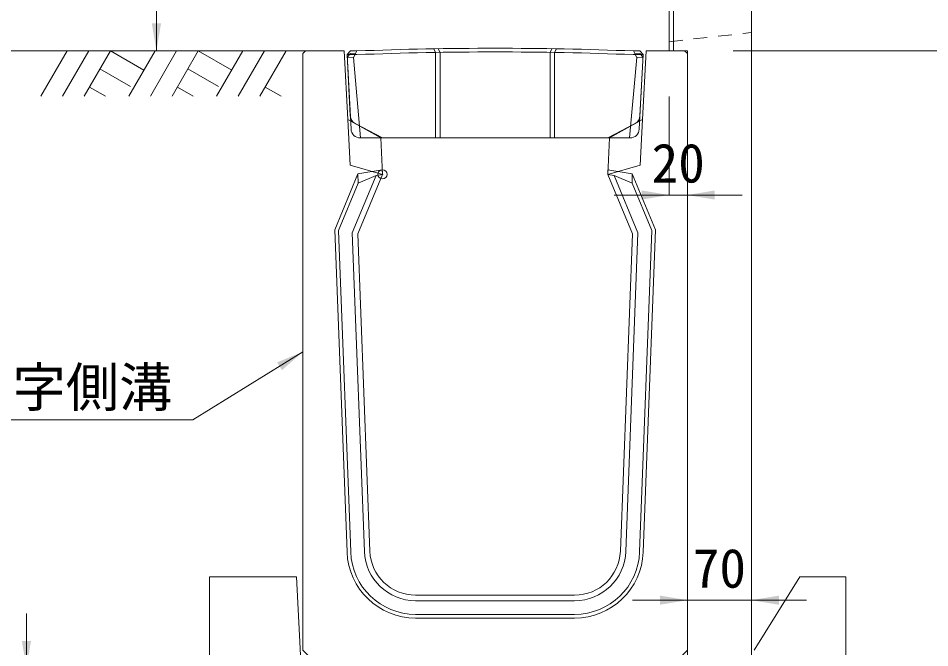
# Model space of a CAD drawing. Units: millimetres at full size. Extents: x 187207 to 255567, y 882048 to 905686.
# Drawn here: x 212733 to 213729, y 893563 to 894251 of the extents above; entities that cross this region are included whole.
import ezdxf
from ezdxf.enums import TextEntityAlignment as Align

# ---------------------------------------------------------------- set-up
doc = ezdxf.new("R2010")
doc.units = ezdxf.units.MM
doc.header["$LTSCALE"] = 20
doc.header["$PDMODE"] = 32
doc.header["$PDSIZE"] = 10
doc.linetypes.add('DASHED', pattern=[7.5, 6, -1.5])
doc.linetypes.add('USER2', pattern=[1.35, 0.75, -0.6])
for name, color, linetype, lineweight in [('0_2', 7, 'Continuous', 20), ('パネックス', 2, 'Continuous', 13), ('基礎ブロック', 2, 'Continuous', 13), ('寸法線', 7, 'Continuous', 13), ('引出線', 4, 'Continuous', 13), ('箱型U字側溝', 2, 'Continuous', 9), ('ﾊｯﾁﾝｸﾞ', 7, 'Continuous', 5)]:
    doc.layers.add(name, color=color, linetype=linetype, lineweight=lineweight)
doc.styles.add('ＭＳ ゴシック', font='')
doc.styles.get('ＭＳ ゴシック').set_extended_font_data('MS Gothic')

# ---------------------------------------------------------------- blocks, each defined once
blk = doc.blocks.new('filled_arrow')
at = {"color": 0, "linetype": 'Continuous', "lineweight": -2}
blk.add_solid([(7.5, 1.25), (0, 0), (7.5, -1.25)], dxfattribs=at)

msp = doc.modelspace()

# ---------------------------------------------------------------- linework, layer by layer
at = {"layer": '0_2'}
msp.add_line((213047.37, 894215.37), (212647.37, 894215.37), dxfattribs=at)
at = {"layer": 'パネックス'}
for p, q in [((213444.37, 894215.37), (213444.37, 895210.37)), ((213534.37, 895215.37), (213534.37, 893540.37)), ((213464.37, 894215.37), (213444.37, 894215.37)), ((213464.37, 893540.37), (213464.37, 894215.37))]:
    msp.add_line(p, q, dxfattribs=at)
at = {"layer": 'パネックス', "lineweight": 5}
msp.add_line((213449.37, 895215.37), (213449.37, 894215.37), dxfattribs=at)
at = {"layer": 'パネックス', "linetype": 'USER2', "lineweight": 9}
msp.add_line((213444.37, 894225.37), (213534.37, 894235.37), dxfattribs=at)
at = {"layer": '基礎ブロック'}
for p, q in [((213037.37, 893640.37), (212942.37, 893640.37)), ((212942.37, 893640.37), (212942.37, 893540.37)), ((213037.37, 893640.37), (213042.37, 893540.37)), ((213537.37, 893560.37), (213587.37, 893640.37)), ((213637.37, 893640.37), (213587.37, 893640.37)), ((213637.37, 893540.37), (213637.37, 893640.37))]:
    msp.add_line(p, q, dxfattribs=at)
at = {"layer": '寸法線'}
for p, q in [((212884.37, 894215.37), (212884.37, 895215.37)), ((212997.37, 894215.37), (212884.37, 894215.37)), ((213514.37, 894215.37), (213839.8, 894215.37)), ((213444.37, 894165.37), (213444.37, 894057.78)), ((213464.37, 894165.37), (213464.37, 894057.78)), ((213524.37, 894057.78), (213384.37, 894057.78)), ((213404.37, 893614.89), (213594.37, 893614.89)), ((213464.37, 893565.37), (213464.37, 893614.89)), ((213534.37, 893565.37), (213534.37, 893614.89)), ((212742.35, 893380.37), (212742.35, 893600.37))]:
    msp.add_line(p, q, dxfattribs=at)
at = {"layer": '引出線'}
msp.add_lwpolyline([(213044.37, 893886.37), (212924.16, 893812.09), (212584.16, 893812.09)], dxfattribs=at)
at = {"layer": '箱型U字側溝'}
for p, q in [((213092.58, 894211.23), (213103.44, 894211.23)), ((213405.28, 894211.23), (213416.15, 894211.23)), ((213104.49, 894080.83), (213104.62, 894070.71)), ((213124.38, 894079.17), (213131.37, 894080.37)), ((213384.37, 894079.17), (213377.37, 894080.37)), ((213404.25, 894080.83), (213404.13, 894070.71)), ((213098.33, 894016.46), (213111.55, 893668.25)), ((213117.55, 893668.47), (213104.37, 894015.37)), ((213341.24, 893620.37), (213167.51, 893620.37)), ((213167.51, 893614.37), (213341.24, 893614.37)), ((213341.24, 893599.37), (213167.51, 893599.37)), ((213167.51, 893595.37), (213341.24, 893595.37))]:
    msp.add_line(p, q, dxfattribs=at)
at = {"layer": '箱型U字側溝', "lineweight": 18}
msp.add_line((213106.91, 894120.23), (213401.81, 894120.23), dxfattribs=at)
at = {"layer": '箱型U字側溝', "lineweight": 13}
msp.add_line((213341.24, 893620.37), (213167.51, 893620.37), dxfattribs=at)
for points in [[(213129.37, 894120.37), (213093.37, 894140.37), (213089.37, 894215.37), (213047.37, 894215.37), (213044.37, 894212.37), (213044.37, 893560.37), (213064.37, 893540.37), (213444.37, 893540.37), (213464.37, 893560.37), (213464.37, 894212.37), (213461.37, 894215.37), (213419.37, 894215.37), (213415.37, 894140.37), (213379.37, 894120.37), (213377.37, 894080.37), (213404.37, 894015.37), (213391.2, 893668.47)], [(213117.55, 893668.47), (213104.37, 894015.37), (213131.37, 894080.37), (213129.37, 894120.37)]]:
    msp.add_lwpolyline(points, dxfattribs=at)
at = {"layer": '箱型U字側溝', "lineweight": 18}
for points in [[(213096.15, 894144.19), (213092.58, 894211.23), (213096.36, 894215.23)], [(213103.36, 894215.23), (213096.36, 894215.23), (213092.58, 894211.23), (213096.92, 894129.69)], [(213411.8, 894129.69), (213416.15, 894211.23), (213412.36, 894215.23), (213405.36, 894215.23)], [(213412.36, 894215.23), (213416.15, 894211.23), (213412.57, 894144.19)], [(213407.24, 894135.87), (213377.46, 894120.23), (213131.27, 894120.23), (213101.49, 894135.87)]]:
    msp.add_lwpolyline(points, dxfattribs=at)
at = {"layer": '箱型U字側溝', "color": 5, "linetype": 'DASHED'}
for points in [[(213107.43, 894120.23), (213099.58, 894208.23), (213103.36, 894215.23)], [(213401.3, 894120.23), (213409.15, 894208.23), (213405.36, 894215.23)]]:
    msp.add_lwpolyline(points, dxfattribs=at)
at = {"layer": '箱型U字側溝'}
for points in [[(213187.3, 894217.64), (213189.36, 894213.67), (213189.36, 894120.23)], [(213194.36, 894120.23), (213194.36, 894213.75), (213192.3, 894217.72)], [(213314.36, 894120.23), (213314.36, 894213.75), (213316.42, 894217.72)], [(213319.36, 894120.23), (213319.36, 894213.67), (213321.42, 894217.64)], [(213104.37, 894015.37), (213131.37, 894080.37), (213131.12, 894085.4), (213104.49, 894080.83), (213079.18, 894019.9), (213092.56, 893667.52)], [(213416.18, 893667.52), (213429.56, 894019.9), (213404.25, 894080.83), (213377.63, 894085.4), (213377.37, 894080.37), (213404.37, 894015.37), (213391.2, 893668.47)], [(213096.56, 893667.68), (213083.21, 894019.17), (213104.67, 894070.83), (213124.38, 894079.17), (213098.33, 894016.46)], [(213397.2, 893668.25), (213410.42, 894016.46), (213384.37, 894079.17), (213404.13, 894070.71), (213425.53, 894019.17), (213412.19, 893667.68)]]:
    msp.add_lwpolyline(points, dxfattribs=at)
at = {"layer": '箱型U字側溝', "color": 5}
for points in [[(213096.36, 894212.32), (213101.74, 894212.23), (213099.58, 894208.23), (213092.73, 894208.34)], [(213412.36, 894212.32), (213406.98, 894212.23), (213409.15, 894208.23), (213415.99, 894208.34)]]:
    msp.add_lwpolyline(points, close=True, dxfattribs=at)
at = {"layer": '箱型U字側溝', "linetype": 'DASHED', "lineweight": 13}
for points in [[(213131.37, 894080.37), (213096.04, 894090.37), (213093.37, 894140.37)], [(213377.37, 894080.37), (213412.71, 894090.37), (213415.37, 894140.37)]]:
    msp.add_lwpolyline(points, dxfattribs=at)
at = {"layer": '箱型U字側溝', "lineweight": 18}
for centre, radius, start, end in [((213254.36, 890416.56), 3801.67, 87.72365, 92.27635), ((213106.14, 894144.72), 10, 183.05288, 242.29297), ((213402.59, 894144.72), 10, 297.70703, 356.94712), ((213106.91, 894130.23), 10, 183.05288, 270), ((213401.81, 894130.23), 10, 270, 356.94712)]:
    msp.add_arc(centre, radius, start, end, dxfattribs=at)
at = {"layer": '箱型U字側溝'}
for centre, radius, start, end in [((213254.36, 890416.56), 3797.67, 87.72245, 92.27755), ((213167.51, 893670.37), 75, 182.17474, 270), ((213167.51, 893670.37), 71, 182.17474, 270), ((213167.51, 893670.37), 56, 182.17474, 270), ((213167.51, 893670.37), 50, 182.17474, 270), ((213341.24, 893670.37), 50, 270, 357.82526), ((213341.24, 893670.37), 56, 270, 357.82526), ((213341.24, 893670.37), 71, 270, 357.82526), ((213341.24, 893670.37), 75, 270, 357.82526)]:
    msp.add_arc(centre, radius, start, end, dxfattribs=at)
at = {"layer": '箱型U字側溝', "lineweight": 13}
for centre, start, end in [((213167.51, 893670.37), 182.17474, 270), ((213341.24, 893670.37), 270, 357.82526)]:
    msp.add_arc(centre, 50, start, end, dxfattribs=at)
at = {"layer": '箱型U字側溝'}
msp.add_point((213131.37, 894080.37), dxfattribs=at)
at = {"layer": 'ﾊｯﾁﾝｸﾞ', "lineweight": 9}
for p, q in [((212786.81, 894215.37), (212758.17, 894165.75)), ((212810.44, 894215.37), (212781.79, 894165.75)), ((212834.06, 894215.37), (212805.41, 894165.75)), ((212834.06, 894215.37), (212870.63, 894194.26)), ((212882.81, 894215.37), (212854.17, 894165.75)), ((212906.44, 894215.37), (212877.79, 894165.75)), ((212930.06, 894215.37), (212901.41, 894165.75)), ((212930.06, 894215.37), (212966.62, 894194.26)), ((212978.81, 894215.37), (212950.16, 894165.75)), ((213002.43, 894215.37), (212973.79, 894165.75)), ((213026.06, 894215.37), (212997.41, 894165.75)), ((212822.64, 894195.59), (212856.05, 894176.3)), ((212918.63, 894195.59), (212952.05, 894176.3)), ((212811.21, 894175.8), (212828.63, 894165.75)), ((212907.21, 894175.8), (212924.63, 894165.75)), ((213003.21, 894175.8), (213020.63, 894165.75))]:
    msp.add_line(p, q, dxfattribs=at)

# ---------------------------------------------------------------- block references
at = {"layer": '寸法線', "xscale": 4, "yscale": 4}
for p, rotation in [((212884.37, 894215.37), 90), ((213444.37, 894057.78), 180), ((213464.37, 893614.89), 180), ((212742.35, 893540.37), 90)]:
    msp.add_blockref('filled_arrow', p, dxfattribs=dict(at, rotation=rotation))
for p in [(213464.37, 894057.78), (213534.37, 893614.89)]:
    msp.add_blockref('filled_arrow', p, dxfattribs=at)
at = {"layer": '引出線', "xscale": 4, "yscale": 4, "rotation": 211.7}
msp.add_blockref('filled_arrow', (213044.37, 893886.37), dxfattribs=at)

# ---------------------------------------------------------------- texts
at = {"layer": '寸法線', "style": 'ＭＳ ゴシック'}
for s, p in [('20', (213454.37, 894092.78)), ('70', (213499.37, 893649.89))]:
    msp.add_text(s, height=42.72, dxfattribs=at).set_placement(p, align=Align.MIDDLE_CENTER)
at = {"layer": '引出線', "style": 'ＭＳ ゴシック'}
msp.add_text('箱型U字側溝', height=42.72, dxfattribs=at).set_placement((212741.66, 893869.06), align=Align.TOP_CENTER)

doc.saveas('drawing.dxf')
